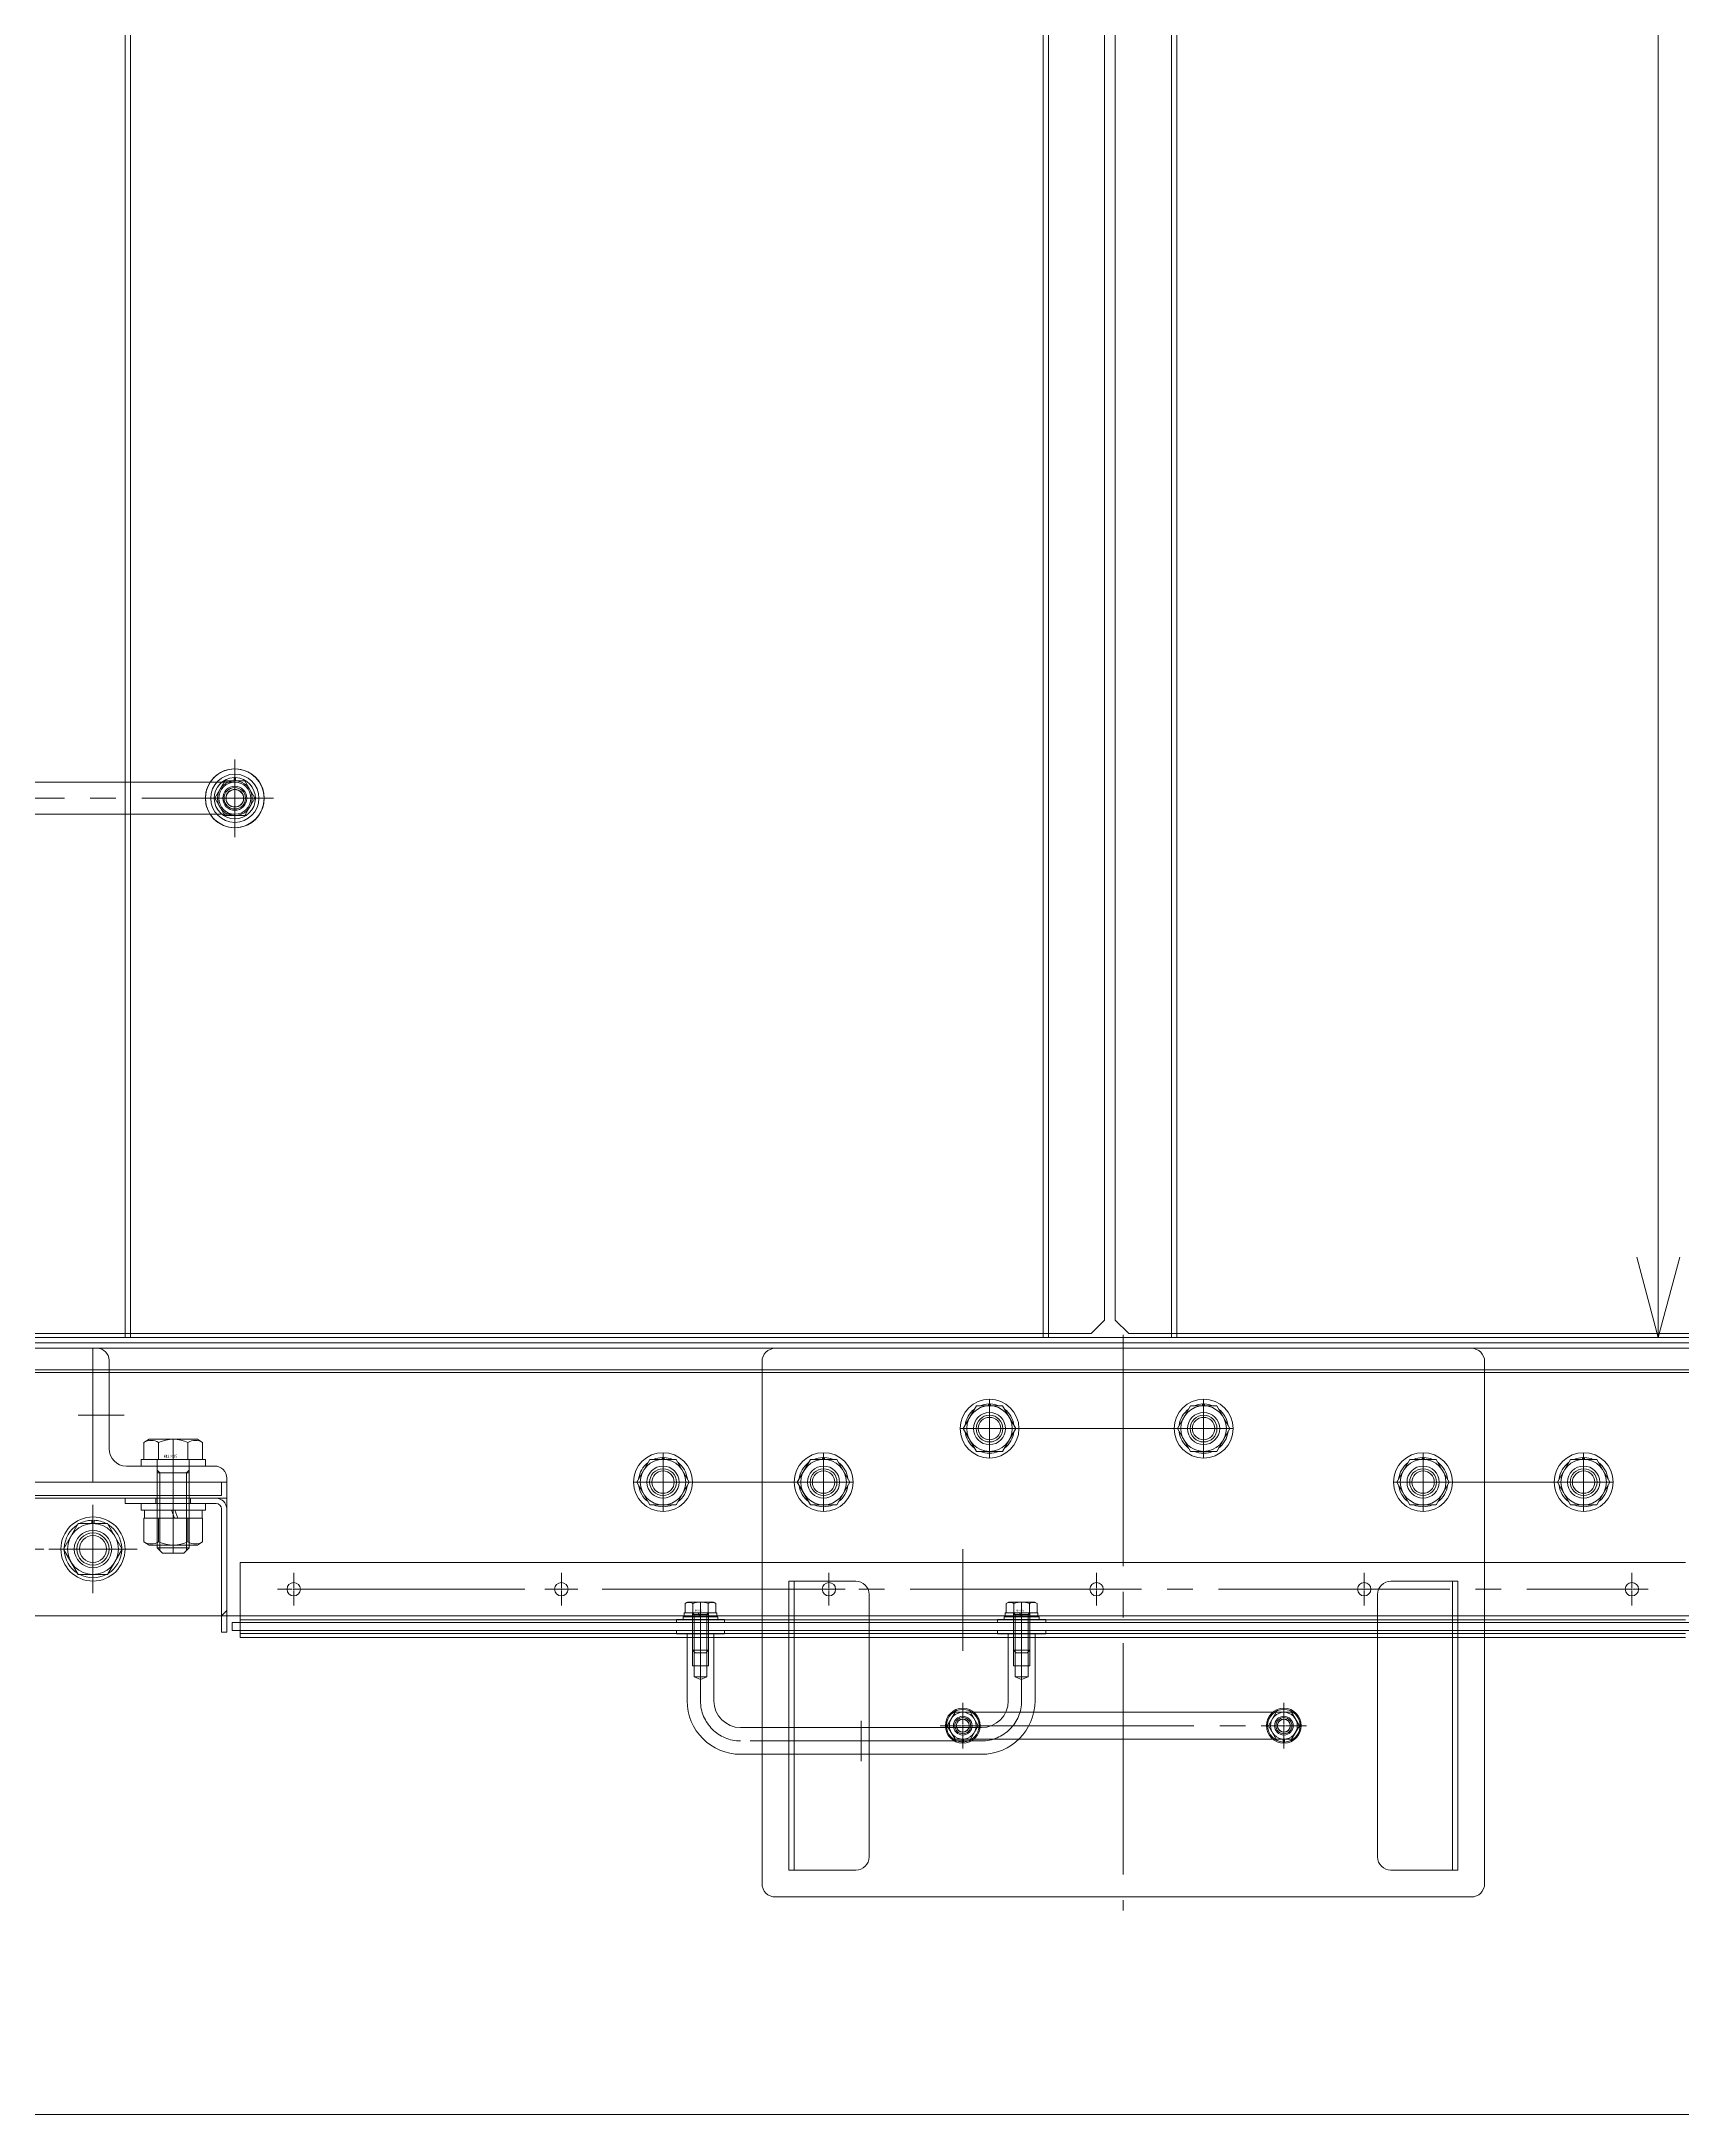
# Model space of a CAD drawing. Units: millimetres at full size. Extents: x -32787 to 32787, y -11878 to 14562.
# Drawn here: x -18567 to -17954, y 8688 to 9463 of the extents above; entities that cross this region are included whole.
import ezdxf
from ezdxf.enums import TextEntityAlignment as Align

# ---------------------------------------------------------------- set-up
doc = ezdxf.new("R2010")
doc.units = ezdxf.units.MM
doc.header["$LTSCALE"] = 9.6
doc.linetypes.add('CHAIN2', pattern=[12, 9, -1, 1, -1])
for name, color, linetype, lineweight in [('0-2_0', 2, 'Continuous', 9), ('0-7_01_外形線', 134, 'Continuous', 9), ('0-8_04_中心線', 4, 'CHAIN2', 9), ('0-9_03_かくれ線', 5, 'Continuous', 9), ('0-E_08_DIM', 3, 'Continuous', 9), ('0-F_Defpoints', 134, 'Continuous', 9)]:
    doc.layers.add(name, color=color, linetype=linetype, lineweight=lineweight)
doc.styles.add('ＭＳ ゴシック', font='')
doc.styles.get('ＭＳ ゴシック').set_extended_font_data('MS Gothic')

# ---------------------------------------------------------------- blocks, each defined once
blk = doc.blocks.new('U4909')
at = {"layer": '0-8_04_中心線'}
for p, q in [((0, 1.4), (0, 10.5)), ((-10.5, 0), (-1.4, 0)), ((1.4, 0), (10.5, 0)), ((0, -10.5), (0, -1.4))]:
    blk.add_line(p, q, dxfattribs=at)
at = {"layer": '0-8_04_中心線', "linetype": 'Continuous'}
for p, q in [((-0.7, 0), (0.7, 0)), ((0, -0.7), (0, 0.7))]:
    blk.add_line(p, q, dxfattribs=at)
blk = doc.blocks.new('U4898')
at = {"layer": '0-8_04_中心線'}
for p, q in [((0, 1.2), (0, 9.5)), ((-9.5, 0), (-1.2, 0)), ((1.2, 0), (9.5, 0)), ((0, -9.5), (0, -1.2))]:
    blk.add_line(p, q, dxfattribs=at)
at = {"layer": '0-8_04_中心線', "linetype": 'Continuous'}
for p, q in [((-0.6, 0), (0.6, 0)), ((0, -0.6), (0, 0.6))]:
    blk.add_line(p, q, dxfattribs=at)
blk = doc.blocks.new('U4899')
at = {"layer": '0-8_04_中心線'}
for p, q in [((0, 1.2), (0, 9.5)), ((-9.5, 0), (-1.2, 0)), ((1.2, 0), (9.5, 0)), ((0, -9.5), (0, -1.2))]:
    blk.add_line(p, q, dxfattribs=at)
at = {"layer": '0-8_04_中心線', "linetype": 'Continuous'}
for p, q in [((-0.6, 0), (0.6, 0)), ((0, -0.6), (0, 0.6))]:
    blk.add_line(p, q, dxfattribs=at)
blk = doc.blocks.new('U4900')
at = {"layer": '0-8_04_中心線'}
for p, q in [((0, 1.2), (0, 9.5)), ((-9.5, 0), (-1.2, 0)), ((1.2, 0), (9.5, 0)), ((0, -9.5), (0, -1.2))]:
    blk.add_line(p, q, dxfattribs=at)
at = {"layer": '0-8_04_中心線', "linetype": 'Continuous'}
for p, q in [((-0.6, 0), (0.6, 0)), ((0, -0.6), (0, 0.6))]:
    blk.add_line(p, q, dxfattribs=at)
blk = doc.blocks.new('U4901')
at = {"layer": '0-8_04_中心線'}
for p, q in [((0, 1.2), (0, 9.5)), ((-9.5, 0), (-1.2, 0)), ((1.2, 0), (9.5, 0)), ((0, -9.5), (0, -1.2))]:
    blk.add_line(p, q, dxfattribs=at)
at = {"layer": '0-8_04_中心線', "linetype": 'Continuous'}
for p, q in [((-0.6, 0), (0.6, 0)), ((0, -0.6), (0, 0.6))]:
    blk.add_line(p, q, dxfattribs=at)
blk = doc.blocks.new('U4902')
at = {"layer": '0-8_04_中心線'}
for p, q in [((0, 1.2), (0, 9.5)), ((-9.5, 0), (-1.2, 0)), ((1.2, 0), (9.5, 0)), ((0, -9.5), (0, -1.2))]:
    blk.add_line(p, q, dxfattribs=at)
at = {"layer": '0-8_04_中心線', "linetype": 'Continuous'}
for p, q in [((-0.6, 0), (0.6, 0)), ((0, -0.6), (0, 0.6))]:
    blk.add_line(p, q, dxfattribs=at)
blk = doc.blocks.new('U4903')
at = {"layer": '0-8_04_中心線'}
for p, q in [((0, 1.2), (0, 9.5)), ((-9.5, 0), (-1.2, 0)), ((1.2, 0), (9.5, 0)), ((0, -9.5), (0, -1.2))]:
    blk.add_line(p, q, dxfattribs=at)
at = {"layer": '0-8_04_中心線', "linetype": 'Continuous'}
for p, q in [((-0.6, 0), (0.6, 0)), ((0, -0.6), (0, 0.6))]:
    blk.add_line(p, q, dxfattribs=at)
blk = doc.blocks.new('U5044')
at = {"layer": '0-8_04_中心線'}
for p, q in [((-6.11, 0), (-0.522, 0)), ((0, 0.522), (0, 6.11)), ((0.522, 0), (6.11, 0)), ((0, -6.11), (0, -0.522))]:
    blk.add_line(p, q, dxfattribs=at)
at = {"layer": '0-8_04_中心線', "linetype": 'Continuous'}
for p, q in [((-0.261, 0), (0.261, 0)), ((0, -0.261), (0, 0.261))]:
    blk.add_line(p, q, dxfattribs=at)
blk = doc.blocks.new('U5039')
at = {"layer": '0-8_04_中心線'}
for p, q in [((-6.11, 0), (-0.522, 0)), ((0, 0.522), (0, 6.11)), ((0.522, 0), (6.11, 0)), ((0, -6.11), (0, -0.522))]:
    blk.add_line(p, q, dxfattribs=at)
at = {"layer": '0-8_04_中心線', "linetype": 'Continuous'}
for p, q in [((-0.261, 0), (0.261, 0)), ((0, -0.261), (0, 0.261))]:
    blk.add_line(p, q, dxfattribs=at)
blk = doc.blocks.new('U5040')
at = {"layer": '0-8_04_中心線'}
for p, q in [((-6.11, 0), (-0.522, 0)), ((0, 0.522), (0, 6.11)), ((0.522, 0), (6.11, 0)), ((0, -6.11), (0, -0.522))]:
    blk.add_line(p, q, dxfattribs=at)
at = {"layer": '0-8_04_中心線', "linetype": 'Continuous'}
for p, q in [((-0.261, 0), (0.261, 0)), ((0, -0.261), (0, 0.261))]:
    blk.add_line(p, q, dxfattribs=at)
blk = doc.blocks.new('U5041')
at = {"layer": '0-8_04_中心線'}
for p, q in [((-6.11, 0), (-0.522, 0)), ((0, 0.522), (0, 6.11)), ((0.522, 0), (6.11, 0)), ((0, -6.11), (0, -0.522))]:
    blk.add_line(p, q, dxfattribs=at)
at = {"layer": '0-8_04_中心線', "linetype": 'Continuous'}
for p, q in [((-0.261, 0), (0.261, 0)), ((0, -0.261), (0, 0.261))]:
    blk.add_line(p, q, dxfattribs=at)
blk = doc.blocks.new('U5042')
at = {"layer": '0-8_04_中心線'}
for p, q in [((-6.11, 0), (-0.522, 0)), ((0, 0.522), (0, 6.11)), ((0.522, 0), (6.11, 0)), ((0, -6.11), (0, -0.522))]:
    blk.add_line(p, q, dxfattribs=at)
at = {"layer": '0-8_04_中心線', "linetype": 'Continuous'}
for p, q in [((-0.261, 0), (0.261, 0)), ((0, -0.261), (0, 0.261))]:
    blk.add_line(p, q, dxfattribs=at)
blk = doc.blocks.new('U5043')
at = {"layer": '0-8_04_中心線'}
for p, q in [((-6.11, 0), (-0.522, 0)), ((0, 0.522), (0, 6.11)), ((0.522, 0), (6.11, 0)), ((0, -6.11), (0, -0.522))]:
    blk.add_line(p, q, dxfattribs=at)
at = {"layer": '0-8_04_中心線', "linetype": 'Continuous'}
for p, q in [((-0.261, 0), (0.261, 0)), ((0, -0.261), (0, 0.261))]:
    blk.add_line(p, q, dxfattribs=at)
blk = doc.blocks.new('U5134')
at = {"layer": '0-8_04_中心線'}
for p, q in [((0, 0.9), (0, 8)), ((-8, 0), (-0.9, 0)), ((0.9, 0), (8, 0)), ((0, -8), (0, -0.9))]:
    blk.add_line(p, q, dxfattribs=at)
at = {"layer": '0-8_04_中心線', "linetype": 'Continuous'}
for p, q in [((-0.45, 0), (0.45, 0)), ((0, -0.45), (0, 0.45))]:
    blk.add_line(p, q, dxfattribs=at)
blk = doc.blocks.new('U5140')
at = {"layer": '0-8_04_中心線'}
for p, q in [((0, 2.2), (0, 14.5)), ((-14.5, 0), (-2.2, 0)), ((2.2, 0), (14.5, 0)), ((0, -14.5), (0, -2.2))]:
    blk.add_line(p, q, dxfattribs=at)
at = {"layer": '0-8_04_中心線', "linetype": 'Continuous'}
for p, q in [((-1.1, 0), (1.1, 0)), ((0, -1.1), (0, 1.1))]:
    blk.add_line(p, q, dxfattribs=at)
blk = doc.blocks.new('U5136')
at = {"layer": '0-8_04_中心線'}
for p, q in [((0, 1.2), (0, 9.5)), ((-9.5, 0), (-1.2, 0)), ((1.2, 0), (9.5, 0)), ((0, -9.5), (0, -1.2))]:
    blk.add_line(p, q, dxfattribs=at)
at = {"layer": '0-8_04_中心線', "linetype": 'Continuous'}
for p, q in [((-0.6, 0), (0.6, 0)), ((0, -0.6), (0, 0.6))]:
    blk.add_line(p, q, dxfattribs=at)
blk = doc.blocks.new('U5138')
at = {"layer": '0-8_04_中心線'}
for p, q in [((0, 2.2), (0, 14.5)), ((-14.5, 0), (-2.2, 0)), ((2.2, 0), (14.5, 0)), ((0, -14.5), (0, -2.2))]:
    blk.add_line(p, q, dxfattribs=at)
at = {"layer": '0-8_04_中心線', "linetype": 'Continuous'}
for p, q in [((-1.1, 0), (1.1, 0)), ((0, -1.1), (0, 1.1))]:
    blk.add_line(p, q, dxfattribs=at)
blk = doc.blocks.new('U5339')
at = {"layer": '0-8_04_中心線'}
for p, q in [((0, 2.6), (0, 16.5)), ((-16.5, 0), (-2.6, 0)), ((2.6, 0), (16.5, 0)), ((0, -16.5), (0, -2.6))]:
    blk.add_line(p, q, dxfattribs=at)
at = {"layer": '0-8_04_中心線', "linetype": 'Continuous'}
for p, q in [((-1.3, 0), (1.3, 0)), ((0, -1.3), (0, 1.3))]:
    blk.add_line(p, q, dxfattribs=at)
blk = doc.blocks.new('U6077')
at = {"layer": '0-8_04_中心線'}
for p, q in [((-7, 0), (-0.7, 0)), ((0, 0.7), (0, 7)), ((0.7, 0), (7, 0)), ((0, -7), (0, -0.7))]:
    blk.add_line(p, q, dxfattribs=at)
at = {"layer": '0-8_04_中心線', "linetype": 'Continuous'}
for p, q in [((-0.35, 0), (0.35, 0)), ((0, -0.35), (0, 0.35))]:
    blk.add_line(p, q, dxfattribs=at)
blk = doc.blocks.new('U6078')
at = {"layer": '0-8_04_中心線'}
for p, q in [((-7, 0), (-0.7, 0)), ((0, 0.7), (0, 7)), ((0.7, 0), (7, 0)), ((0, -7), (0, -0.7))]:
    blk.add_line(p, q, dxfattribs=at)
at = {"layer": '0-8_04_中心線', "linetype": 'Continuous'}
for p, q in [((-0.35, 0), (0.35, 0)), ((0, -0.35), (0, 0.35))]:
    blk.add_line(p, q, dxfattribs=at)
blk = doc.blocks.new('U6080')
at = {"layer": '0-8_04_中心線'}
for p, q in [((0, 1), (0, 8.5)), ((-8.5, 0), (-1, 0)), ((1, 0), (8.5, 0)), ((0, -8.5), (0, -1))]:
    blk.add_line(p, q, dxfattribs=at)
at = {"layer": '0-8_04_中心線', "linetype": 'Continuous'}
for p, q in [((-0.5, 0), (0.5, 0)), ((0, -0.5), (0, 0.5))]:
    blk.add_line(p, q, dxfattribs=at)
blk = doc.blocks.new('U6079')
at = {"layer": '0-8_04_中心線'}
for p, q in [((0, 1), (0, 8.5)), ((-8.5, 0), (-1, 0)), ((1, 0), (8.5, 0)), ((0, -8.5), (0, -1))]:
    blk.add_line(p, q, dxfattribs=at)
at = {"layer": '0-8_04_中心線', "linetype": 'Continuous'}
for p, q in [((-0.5, 0), (0.5, 0)), ((0, -0.5), (0, 0.5))]:
    blk.add_line(p, q, dxfattribs=at)
blk = doc.blocks.new('_Open30')
at = {"layer": '0-E_08_DIM'}
blk.add_line((0, 0), (-1, 0), dxfattribs=at)
blk.add_lwpolyline([(-1, 0.2679), (0, 0), (-1, -0.2679)], dxfattribs=at)

msp = doc.modelspace()

# ---------------------------------------------------------------- linework, layer by layer
at = {"layer": '0-2_0', "color": 134}
for p, q in [((-18975.165, 8978.284), (-17361.165, 8978.284)), ((-18584.165, 8978.284), (-18534.165, 8978.284)), ((-18534.165, 8979.784), (-18534.165, 8978.284)), ((-18193.164, 8979.784), (-18193.165, 8978.284)), ((-18193.165, 8978.284), (-18143.165, 8978.284)), ((-18143.165, 8979.784), (-18143.165, 8978.284)), ((-18970.165, 8965.284), (-17366.165, 8965.284))]:
    msp.add_line(p, q, dxfattribs=at)
for points in [[(-18500.165, 8874.298), (-18500.165, 8868.284), (-18498.165, 8868.284), (-18498.165, 8874.231)], [(-18493.155, 8871.786), (-18496.155, 8871.786), (-18496.155, 8868.786), (-18493.155, 8868.786)], [(-18493.155, 8871.786), (-18496.155, 8871.786), (-18496.155, 8868.786), (-18493.155, 8868.786)]]:
    msp.add_lwpolyline(points, dxfattribs=at)
at = {"layer": '0-7_01_外形線'}
for p, q in [((-18645.165, 9185.784), (-18495.165, 9185.784)), ((-18645.165, 9173.784), (-18495.165, 9173.784)), ((-18222.98, 8944.284), (-18218.072, 8952.784)), ((-18218.072, 8952.784), (-18208.257, 8952.784)), ((-18213.54, 8952.784), (-18213.54, 8953.476)), ((-18212.79, 8952.784), (-18212.79, 8953.476)), ((-18208.257, 8952.784), (-18203.35, 8944.284)), ((-18142.98, 8944.284), (-18138.072, 8952.784)), ((-18138.072, 8952.784), (-18128.257, 8952.784)), ((-18133.54, 8952.784), (-18133.54, 8953.476)), ((-18132.79, 8952.784), (-18132.79, 8953.476)), ((-18128.257, 8952.784), (-18123.35, 8944.284)), ((-18203.35, 8944.284), (-18208.257, 8935.784)), ((-18123.35, 8944.284), (-18128.257, 8935.784)), ((-18344.98, 8924.284), (-18340.072, 8932.784)), ((-18340.072, 8932.784), (-18330.257, 8932.784)), ((-18335.54, 8932.784), (-18335.54, 8933.476)), ((-18334.79, 8932.784), (-18334.79, 8933.476)), ((-18330.257, 8932.784), (-18325.35, 8924.284)), ((-18284.98, 8924.284), (-18280.072, 8932.784)), ((-18280.072, 8932.784), (-18270.257, 8932.784)), ((-18275.54, 8932.784), (-18275.54, 8933.476)), ((-18274.79, 8932.784), (-18274.79, 8933.476)), ((-18270.257, 8932.784), (-18265.35, 8924.284)), ((-18060.98, 8924.284), (-18056.072, 8932.784)), ((-18056.072, 8932.784), (-18046.257, 8932.784)), ((-18051.54, 8932.784), (-18051.54, 8933.476)), ((-18050.79, 8932.784), (-18050.79, 8933.476)), ((-18046.257, 8932.784), (-18041.35, 8924.284)), ((-18000.98, 8924.284), (-17996.072, 8932.784)), ((-17996.072, 8932.784), (-17986.257, 8932.784)), ((-17991.54, 8932.784), (-17991.54, 8933.476)), ((-17990.79, 8932.784), (-17990.79, 8933.476)), ((-17986.257, 8932.784), (-17981.35, 8924.284)), ((-18325.35, 8924.284), (-18330.257, 8915.784)), ((-18265.35, 8924.284), (-18270.257, 8915.784)), ((-18041.35, 8924.284), (-18046.257, 8915.784)), ((-17981.35, 8924.284), (-17986.257, 8915.784)), ((-18559.134, 8899.284), (-18553.65, 8908.784)), ((-18553.65, 8908.784), (-18542.68, 8908.784)), ((-18548.615, 8908.784), (-18548.615, 8910.024)), ((-18547.715, 8908.784), (-18547.715, 8910.024)), ((-18542.68, 8908.784), (-18537.195, 8899.284)), ((-18553.65, 8889.784), (-18559.134, 8899.284)), ((-18537.195, 8899.284), (-18542.68, 8889.784)), ((-18493.155, 8894.284), (-18493.155, 8866.284)), ((-18493.155, 8894.284), (-17953.155, 8894.284)), ((-18542.68, 8889.784), (-18553.65, 8889.784)), ((-18823.155, 8874.284), (-18493.155, 8874.284)), ((-18500.165, 8868.284), (-18498.165, 8868.284)), ((-18493.155, 8866.284), (-17953.155, 8866.284)), ((-18326.155, 8842.586), (-18326.155, 8866.286)), ((-18316.155, 8842.586), (-18316.155, 8866.286)), ((-18298.165, 8866.284), (-18298.165, 8774.284)), ((-18028.165, 8866.284), (-18028.165, 8774.284)), ((-18223.165, 8838.284), (-18103.165, 8838.284)), ((-18298.165, 8832.586), (-18306.155, 8832.586)), ((-18298.165, 8822.586), (-18306.155, 8822.586)), ((-18223.165, 8828.284), (-18103.165, 8828.284)), ((-18293.165, 8769.284), (-18033.165, 8769.284))]:
    msp.add_line(p, q, dxfattribs=at)
for points in [[(-18970.165, 9964.784), (-18970.165, 8984.784), (-18965.165, 8979.784), (-18175.165, 8979.784), (-18170.165, 8984.784), (-18170.165, 9964.784), (-18175.165, 9969.784), (-18965.165, 9969.784)], [(-17373.166, 9147.284), (-17366.165, 9147.284), (-17366.165, 8984.784), (-17371.165, 8979.784), (-18161.165, 8979.784), (-18166.165, 8984.784), (-18166.165, 9964.784), (-18161.165, 9969.784), (-17378.166, 9969.784), (-17378.166, 9152.284)]]:
    msp.add_lwpolyline(points, close=True, dxfattribs=at)
for points in [[(-18208.257, 8935.784), (-18218.072, 8935.784), (-18222.98, 8944.284)], [(-18128.257, 8935.784), (-18138.072, 8935.784), (-18142.98, 8944.284)], [(-18330.257, 8915.784), (-18340.072, 8915.784), (-18344.98, 8924.284)], [(-18270.257, 8915.784), (-18280.072, 8915.784), (-18284.98, 8924.284)], [(-18046.257, 8915.784), (-18056.072, 8915.784), (-18060.98, 8924.284)], [(-17986.257, 8915.784), (-17996.072, 8915.784), (-18000.98, 8924.284)]]:
    msp.add_lwpolyline(points, dxfattribs=at)
for centre, radius in [((-18213.165, 8944.284), 11), ((-18133.165, 8944.284), 11), ((-18213.165, 8944.284), 8.5), ((-18213.165, 8944.284), 5), ((-18213.165, 8944.284), 4.188), ((-18133.165, 8944.284), 8.5), ((-18133.165, 8944.284), 5), ((-18133.165, 8944.284), 4.188), ((-18335.165, 8924.284), 11), ((-18335.165, 8924.284), 8.5), ((-18275.165, 8924.284), 11), ((-18275.165, 8924.284), 8.5), ((-18051.165, 8924.284), 11), ((-18051.165, 8924.284), 8.5), ((-17991.165, 8924.284), 11), ((-17991.165, 8924.284), 8.5), ((-18335.165, 8924.284), 5), ((-18335.165, 8924.284), 4.188), ((-18275.165, 8924.284), 5), ((-18275.165, 8924.284), 4.188), ((-18051.165, 8924.284), 5), ((-18051.165, 8924.284), 4.188), ((-17991.165, 8924.284), 5), ((-17991.165, 8924.284), 4.188), ((-18548.165, 8899.284), 12), ((-18548.165, 8899.284), 9.5), ((-18548.165, 8899.284), 6), ((-18548.165, 8899.284), 5.053), ((-18473.155, 8884.284), 2.5), ((-18373.155, 8884.284), 2.5), ((-18273.155, 8884.284), 2.5), ((-18173.155, 8884.284), 2.5), ((-18073.155, 8884.284), 2.5), ((-17973.155, 8884.284), 2.5)]:
    msp.add_circle(centre, radius, dxfattribs=at)
for centre, radius, start, end in [((-18495.165, 9179.784), 11, 213.05573, 146.94427), ((-18495.165, 9179.784), 6, 270, 90), ((-18213.165, 8944.284), 9.2, 127.50502, 172.49498), ((-18213.165, 8944.284), 9.2, 92.33607, 112.49498), ((-18213.165, 8944.284), 9.2, 67.50502, 87.66393), ((-18213.165, 8944.284), 9.2, 7.50502, 52.49498), ((-18133.165, 8944.284), 9.2, 127.50502, 172.49498), ((-18133.165, 8944.284), 9.2, 92.33607, 112.49498), ((-18133.165, 8944.284), 9.2, 67.50502, 87.66393), ((-18133.165, 8944.284), 9.2, 7.50502, 52.49498), ((-18213.165, 8944.284), 9.2, 187.50502, 232.49498), ((-18213.165, 8944.284), 9.2, 307.50502, 352.49498), ((-18133.165, 8944.284), 9.2, 187.50502, 232.49498), ((-18133.165, 8944.284), 9.2, 307.50502, 352.49498), ((-18335.165, 8924.284), 9.2, 127.50502, 172.49498), ((-18335.165, 8924.284), 9.2, 92.33607, 112.49498), ((-18335.165, 8924.284), 9.2, 67.50502, 87.66393), ((-18335.165, 8924.284), 9.2, 7.50502, 52.49498), ((-18275.165, 8924.284), 9.2, 127.50502, 172.49498), ((-18275.165, 8924.284), 9.2, 92.33607, 112.49498), ((-18275.165, 8924.284), 9.2, 67.50502, 87.66393), ((-18275.165, 8924.284), 9.2, 7.50502, 52.49498), ((-18213.165, 8944.284), 9.2, 247.50502, 292.49498), ((-18133.165, 8944.284), 9.2, 247.50502, 292.49498), ((-18051.165, 8924.284), 9.2, 127.50502, 172.49498), ((-18051.165, 8924.284), 9.2, 92.33607, 112.49498), ((-18051.165, 8924.284), 9.2, 67.50502, 87.66393), ((-18051.165, 8924.284), 9.2, 7.50502, 52.49498), ((-17991.165, 8924.284), 9.2, 127.50502, 172.49498), ((-17991.165, 8924.284), 9.2, 92.33607, 112.49498), ((-17991.165, 8924.284), 9.2, 67.50502, 87.66393), ((-17991.165, 8924.284), 9.2, 7.50502, 52.49498), ((-18335.165, 8924.284), 9.2, 187.50502, 232.49498), ((-18335.165, 8924.284), 9.2, 307.50502, 352.49498), ((-18275.165, 8924.284), 9.2, 187.50502, 232.49498), ((-18275.165, 8924.284), 9.2, 307.50502, 352.49498), ((-18051.165, 8924.284), 9.2, 187.50502, 232.49498), ((-18051.165, 8924.284), 9.2, 307.50502, 352.49498), ((-17991.165, 8924.284), 9.2, 187.50502, 232.49498), ((-17991.165, 8924.284), 9.2, 307.50502, 352.49498), ((-18335.165, 8924.284), 9.2, 247.50502, 292.49498), ((-18275.165, 8924.284), 9.2, 247.50502, 292.49498), ((-18051.165, 8924.284), 9.2, 247.50502, 292.49498), ((-17991.165, 8924.284), 9.2, 247.50502, 292.49498), ((-18548.165, 8899.284), 10.75, 122.09453, 177.90547), ((-18548.165, 8899.284), 10.75, 92.39913, 117.90547), ((-18548.165, 8899.284), 10.75, 62.09453, 87.60087), ((-18548.165, 8899.284), 10.75, 2.09453, 57.90547), ((-18548.165, 8899.284), 10.75, 182.09453, 237.90547), ((-18548.165, 8899.284), 10.75, 302.09453, 357.90547), ((-18548.165, 8899.284), 10.75, 242.09453, 297.90547), ((-18306.155, 8842.586), 20, 180, 270), ((-18306.155, 8842.586), 10, 180, 270), ((-18223.165, 8833.284), 5, 90, 270), ((-18103.165, 8833.284), 5, 270, 90), ((-18293.165, 8774.284), 5, 180, 270), ((-18033.165, 8774.284), 5, 270, 0)]:
    msp.add_arc(centre, radius, start, end, dxfattribs=at)
at = {"layer": '0-8_04_中心線'}
for p, q in [((-18645.165, 9179.784), (-18495.165, 9179.784)), ((-18163.165, 8979.284), (-18163.165, 8764.284)), ((-18213.165, 8933.284), (-18213.165, 8955.284)), ((-18133.165, 8933.284), (-18133.165, 8955.284)), ((-18553.66, 8949.284), (-18536.558, 8949.284)), ((-18518.165, 8940.284), (-18518.165, 8897.784)), ((-18518.165, 8938.284), (-18518.165, 8905.284)), ((-18202.165, 8944.284), (-18224.165, 8944.284)), ((-18213.165, 8944.284), (-18133.165, 8944.284)), ((-18122.165, 8944.284), (-18144.165, 8944.284)), ((-18335.165, 8913.284), (-18335.165, 8935.284)), ((-18275.165, 8913.284), (-18275.165, 8935.284)), ((-18051.165, 8913.284), (-18051.165, 8935.284)), ((-17991.165, 8913.284), (-17991.165, 8935.284)), ((-18518.165, 8927.284), (-18518.165, 8907.284)), ((-18324.165, 8924.284), (-18346.165, 8924.284)), ((-18335.165, 8924.284), (-18275.165, 8924.284)), ((-18264.165, 8924.284), (-18286.165, 8924.284)), ((-18040.165, 8924.284), (-18062.165, 8924.284)), ((-18051.165, 8924.284), (-17991.165, 8924.284)), ((-17980.165, 8924.284), (-18002.165, 8924.284)), ((-18548.165, 8887.284), (-18548.165, 8911.284)), ((-18768.165, 8899.284), (-18548.165, 8899.284)), ((-18536.165, 8899.284), (-18560.165, 8899.284)), ((-18223.155, 8899.284), (-18223.155, 8861.284)), ((-18473.155, 8884.284), (-17973.155, 8884.284)), ((-18321.155, 8842.586), (-18321.155, 8870.586)), ((-18201.155, 8870.586), (-18201.155, 8842.586)), ((-18163.165, 8840.784), (-18163.165, 8825.784)), ((-18261.155, 8820.086), (-18261.155, 8835.086)), ((-18223.165, 8833.284), (-18103.165, 8833.284)), ((-18223.165, 8833.284), (-18103.165, 8833.284)), ((-18216.155, 8827.586), (-18306.155, 8827.586))]:
    msp.add_line(p, q, dxfattribs=at)
for centre, start, end in [((-18306.155, 8842.586), 180, 270), ((-18216.155, 8842.586), 270, 0)]:
    msp.add_arc(centre, 15, start, end, dxfattribs=at)
at = {"layer": '0-9_03_かくれ線'}
for p, q in [((-18536.165, 10970.284), (-18536.165, 8978.284)), ((-18191.165, 10970.284), (-18191.165, 8978.284)), ((-18145.165, 10970.284), (-18145.165, 8978.284)), ((-18534.165, 8979.784), (-18534.165, 9969.784)), ((-18193.164, 8979.784), (-18193.165, 9969.784)), ((-18143.165, 8979.784), (-18143.165, 9969.784)), ((-18495.465, 9186.284), (-18495.465, 9187.478)), ((-18494.865, 9186.284), (-18494.865, 9187.478)), ((-18976.165, 8974.284), (-17360.165, 8974.284)), ((-18975.165, 8976.283), (-17361.165, 8976.284)), ((-18546.665, 8974.284), (-18548.165, 8974.284)), ((-18542.165, 8936.784), (-18542.165, 8969.784)), ((-18298.165, 8866.284), (-18298.165, 8969.284)), ((-18293.165, 8974.284), (-18033.165, 8974.284)), ((-18028.165, 8866.284), (-18028.165, 8969.284)), ((-18976.165, 8966.284), (-17360.165, 8966.284)), ((-18529.134, 8939.147), (-18527.165, 8940.284)), ((-18529.134, 8932.784), (-18529.134, 8939.147)), ((-18509.165, 8940.284), (-18527.165, 8940.284)), ((-18523.65, 8932.784), (-18523.65, 8939.147)), ((-18512.68, 8932.784), (-18512.68, 8939.147)), ((-18507.195, 8939.147), (-18509.165, 8940.284)), ((-18507.195, 8932.784), (-18507.195, 8939.147)), ((-18502.665, 8930.284), (-18535.665, 8930.284)), ((-18529.134, 8932.784), (-18507.195, 8932.784)), ((-18524.165, 8932.784), (-18524.165, 8899.784)), ((-18512.165, 8932.784), (-18512.165, 8899.784)), ((-18523.165, 8927.784), (-18524.165, 8928.784)), ((-18524.165, 8927.784), (-18512.165, 8927.784)), ((-18523.165, 8927.784), (-18523.165, 8898.784)), ((-18513.165, 8927.784), (-18512.165, 8928.784)), ((-18513.165, 8927.784), (-18513.165, 8898.784)), ((-18818.165, 8918.284), (-18498.165, 8918.284)), ((-18536.165, 8918.284), (-18502.165, 8918.284)), ((-18536.165, 8916.284), (-18536.165, 8918.284)), ((-18536.165, 8916.284), (-18502.165, 8916.284)), ((-18506.165, 8916.284), (-18530.165, 8916.284)), ((-18530.165, 8913.784), (-18530.165, 8916.284)), ((-18524.665, 8918.284), (-18524.665, 8916.284)), ((-18518.165, 8913.784), (-18518.165, 8916.284)), ((-18511.665, 8918.284), (-18511.665, 8916.284)), ((-18529.134, 8910.784), (-18529.134, 8901.921)), ((-18529.134, 8910.784), (-18507.195, 8910.784)), ((-18528.915, 8913.784), (-18518.765, 8913.784)), ((-18528.915, 8913.784), (-18528.915, 8910.784)), ((-18528.915, 8910.784), (-18517.673, 8910.784)), ((-18523.65, 8910.784), (-18523.65, 8901.921)), ((-18518.765, 8913.784), (-18517.673, 8910.784)), ((-18518.165, 8910.784), (-18518.165, 8913.784)), ((-18518.165, 8900.784), (-18518.165, 8910.784)), ((-18517.565, 8913.784), (-18507.415, 8913.784)), ((-18517.565, 8913.784), (-18516.473, 8910.784)), ((-18516.473, 8910.784), (-18507.415, 8910.784)), ((-18512.68, 8910.784), (-18512.68, 8901.921)), ((-18507.415, 8910.784), (-18507.415, 8913.784)), ((-18507.195, 8910.784), (-18507.195, 8901.921)), ((-18500.165, 8914.284), (-18500.165, 8874.298)), ((-18498.165, 8914.284), (-18498.165, 8874.231)), ((-18529.134, 8901.921), (-18527.165, 8900.784)), ((-18527.165, 8900.784), (-18509.165, 8900.784)), ((-18524.165, 8899.784), (-18522.165, 8897.784)), ((-18512.165, 8899.784), (-18524.165, 8899.784)), ((-18512.165, 8899.784), (-18514.165, 8897.784)), ((-18507.195, 8901.921), (-18509.165, 8900.784)), ((-18514.165, 8897.784), (-18522.165, 8897.784)), ((-18286.165, 8887.284), (-18286.165, 8779.284)), ((-18040.165, 8887.284), (-18040.165, 8779.284)), ((-18326.928, 8878.982), (-18326.055, 8879.486)), ((-18326.928, 8875.486), (-18326.928, 8878.982)), ((-18316.255, 8879.486), (-18326.055, 8879.486)), ((-18324.041, 8875.486), (-18324.041, 8878.982)), ((-18321.155, 8879.486), (-18321.155, 8860.486)), ((-18318.268, 8875.486), (-18318.268, 8878.982)), ((-18315.381, 8878.982), (-18316.255, 8879.486)), ((-18315.381, 8875.486), (-18315.381, 8878.982)), ((-18258.165, 8784.284), (-18258.165, 8882.284)), ((-18206.928, 8878.982), (-18206.055, 8879.486)), ((-18206.928, 8875.486), (-18206.928, 8878.982)), ((-18196.255, 8879.486), (-18206.055, 8879.486)), ((-18204.041, 8875.486), (-18204.041, 8878.982)), ((-18201.155, 8879.486), (-18201.155, 8860.486)), ((-18198.268, 8875.486), (-18198.268, 8878.982)), ((-18195.381, 8878.982), (-18196.255, 8879.486)), ((-18195.381, 8875.486), (-18195.381, 8878.982)), ((-18068.165, 8784.284), (-18068.165, 8882.284)), ((-18493.155, 8874.284), (-17033.155, 8874.284)), ((-18493.155, 8874.284), (-17953.155, 8874.284)), ((-18493.155, 8872.784), (-17953.155, 8872.784)), ((-18493.155, 8871.786), (-17033.155, 8871.786)), ((-18493.155, 8871.786), (-17033.155, 8871.786)), ((-18493.155, 8868.786), (-17033.155, 8868.786)), ((-18493.155, 8868.786), (-17033.155, 8868.786)), ((-18322, 8875.486), (-18327.255, 8875.486)), ((-18327.255, 8875.486), (-18327.255, 8873.986)), ((-18321.455, 8873.986), (-18327.255, 8873.986)), ((-18315.381, 8875.486), (-18326.928, 8875.486)), ((-18315.381, 8875.486), (-18326.928, 8875.486)), ((-18324.155, 8875.486), (-18324.155, 8861.486)), ((-18323.555, 8874.886), (-18324.155, 8875.486)), ((-18324.155, 8874.886), (-18318.155, 8874.886)), ((-18323.555, 8874.886), (-18323.555, 8860.886)), ((-18321.455, 8873.986), (-18322, 8875.486)), ((-18315.055, 8875.486), (-18321.4, 8875.486)), ((-18320.855, 8873.986), (-18321.4, 8875.486)), ((-18315.055, 8873.986), (-18320.855, 8873.986)), ((-18318.755, 8874.886), (-18318.155, 8875.486)), ((-18318.755, 8874.886), (-18318.755, 8860.886)), ((-18318.155, 8875.486), (-18318.155, 8861.486)), ((-18315.055, 8873.986), (-18315.055, 8875.486)), ((-18202, 8875.486), (-18207.255, 8875.486)), ((-18207.255, 8875.486), (-18207.255, 8873.986)), ((-18201.455, 8873.986), (-18207.255, 8873.986)), ((-18195.381, 8875.486), (-18206.928, 8875.486)), ((-18195.381, 8875.486), (-18206.928, 8875.486)), ((-18204.155, 8875.486), (-18204.155, 8861.486)), ((-18203.555, 8874.886), (-18204.155, 8875.486)), ((-18204.155, 8874.886), (-18198.155, 8874.886)), ((-18203.555, 8874.886), (-18203.555, 8860.886)), ((-18201.455, 8873.986), (-18202, 8875.486)), ((-18195.055, 8875.486), (-18201.4, 8875.486)), ((-18200.855, 8873.986), (-18201.4, 8875.486)), ((-18195.055, 8873.986), (-18200.855, 8873.986)), ((-18198.755, 8874.886), (-18198.155, 8875.486)), ((-18198.755, 8874.886), (-18198.755, 8860.886)), ((-18198.155, 8875.486), (-18198.155, 8861.486)), ((-18195.055, 8873.986), (-18195.055, 8875.486)), ((-18493.155, 8867.784), (-17953.155, 8867.784)), ((-18316.155, 8867.586), (-18326.155, 8867.586)), ((-18326.155, 8866.286), (-18326.155, 8867.586)), ((-18324.155, 8861.486), (-18323.155, 8860.486)), ((-18318.155, 8861.486), (-18324.155, 8861.486)), ((-18318.155, 8861.486), (-18319.155, 8860.486)), ((-18316.155, 8866.286), (-18316.155, 8867.586)), ((-18196.155, 8867.586), (-18206.155, 8867.586)), ((-18206.155, 8866.286), (-18206.155, 8867.586)), ((-18206.155, 8866.286), (-18206.155, 8842.586)), ((-18204.155, 8861.486), (-18203.155, 8860.486)), ((-18198.155, 8861.486), (-18204.155, 8861.486)), ((-18198.155, 8861.486), (-18199.155, 8860.486)), ((-18196.155, 8866.286), (-18196.155, 8867.586)), ((-18196.155, 8866.286), (-18196.155, 8842.586)), ((-18319.155, 8860.486), (-18323.155, 8860.486)), ((-18199.155, 8860.486), (-18203.155, 8860.486)), ((-18298.165, 8832.586), (-18216.155, 8832.586)), ((-18298.165, 8822.586), (-18216.155, 8822.586)), ((-18223.39, 8828.284), (-18223.39, 8827.188)), ((-18222.94, 8828.284), (-18222.94, 8827.188)), ((-18103.39, 8828.284), (-18103.39, 8827.188)), ((-18102.94, 8828.284), (-18102.94, 8827.188)), ((-18288.165, 8779.284), (-18263.165, 8779.284)), ((-18038.165, 8779.284), (-18063.165, 8779.284))]:
    msp.add_line(p, q, dxfattribs=at)
for points in [[(-18498.918, 9173.284), (-18502.67, 9179.784), (-18498.918, 9186.284), (-18491.412, 9186.284), (-18487.659, 9179.784), (-18491.412, 9173.284)], [(-18530.165, 8930.284), (-18506.165, 8930.284), (-18506.165, 8932.784), (-18530.165, 8932.784)], [(-18816.165, 8919.284), (-18500.165, 8919.284), (-18500.165, 8924.284), (-18816.165, 8924.284)], [(-18312.155, 8872.986), (-18330.155, 8872.986), (-18330.155, 8871.786), (-18312.155, 8871.786)], [(-18312.155, 8868.786), (-18330.155, 8868.786), (-18330.155, 8867.586), (-18312.155, 8867.586)], [(-18327.655, 8872.986), (-18314.655, 8872.986), (-18314.655, 8873.986), (-18327.655, 8873.986)], [(-18192.155, 8872.986), (-18210.155, 8872.986), (-18210.155, 8871.786), (-18192.155, 8871.786)], [(-18192.155, 8868.786), (-18210.155, 8868.786), (-18210.155, 8867.586), (-18192.155, 8867.586)], [(-18207.655, 8872.986), (-18194.655, 8872.986), (-18194.655, 8873.986), (-18207.655, 8873.986)], [(-18226.052, 8838.284), (-18228.938, 8833.284), (-18226.052, 8828.284), (-18220.278, 8828.284), (-18217.391, 8833.284), (-18220.278, 8838.284)], [(-18106.052, 8838.284), (-18108.938, 8833.284), (-18106.052, 8828.284), (-18100.278, 8828.284), (-18097.391, 8833.284), (-18100.278, 8838.284)]]:
    msp.add_lwpolyline(points, close=True, dxfattribs=at)
for points in [[(-18548.165, 8974.284), (-18548.165, 8924.284), (-18498.165, 8924.284), (-18498.165, 8925.784)], [(-18818.165, 8924.284), (-18818.165, 8876.284), (-18816.165, 8874.284), (-18500.165, 8874.284), (-18498.165, 8876.284), (-18498.165, 8924.284), (-18818.165, 8924.283)], [(-18506.165, 8916.284), (-18506.165, 8913.784), (-18530.165, 8913.784)], [(-18263.165, 8887.284), (-18288.165, 8887.284), (-18288.165, 8779.284)], [(-18063.165, 8887.284), (-18038.165, 8887.284), (-18038.165, 8779.284)], [(-18318.155, 8867.586), (-18318.155, 8855.586), (-18324.155, 8855.586), (-18324.155, 8867.586)], [(-18318.755, 8867.586), (-18318.755, 8851.586), (-18323.555, 8851.586), (-18323.555, 8867.586)], [(-18198.155, 8867.586), (-18198.155, 8855.586), (-18204.155, 8855.586), (-18204.155, 8867.586)], [(-18198.755, 8867.586), (-18198.755, 8851.586), (-18203.555, 8851.586), (-18203.555, 8867.586)], [(-18318.755, 8851.586), (-18321.155, 8850.592), (-18323.555, 8851.586)], [(-18198.755, 8851.586), (-18201.155, 8850.592), (-18203.555, 8851.586)]]:
    msp.add_lwpolyline(points, dxfattribs=at)
for centre, radius in [((-18495.165, 9179.784), 11), ((-18495.165, 9179.784), 9), ((-18495.165, 9179.784), 6.5), ((-18495.165, 9179.784), 4.5), ((-18495.165, 9179.784), 4), ((-18495.165, 9179.784), 4), ((-18495.165, 9179.784), 3.324), ((-18495.165, 9179.784), 3.25), ((-18213.165, 8944.284), 6), ((-18133.165, 8944.284), 6), ((-18335.165, 8924.284), 6), ((-18275.165, 8924.284), 6), ((-18051.165, 8924.284), 6), ((-17991.165, 8924.284), 6), ((-18548.165, 8899.284), 7), ((-18223.165, 8833.284), 6.5), ((-18223.165, 8833.284), 5), ((-18103.165, 8833.284), 6.5), ((-18103.165, 8833.284), 5), ((-18223.165, 8833.284), 3.5), ((-18223.165, 8833.284), 3), ((-18223.165, 8833.284), 3), ((-18223.165, 8833.284), 2.458), ((-18223.165, 8833.284), 2.4), ((-18103.165, 8833.284), 3.5), ((-18103.165, 8833.284), 3), ((-18103.165, 8833.284), 3), ((-18103.165, 8833.284), 2.458), ((-18103.165, 8833.284), 2.4)]:
    msp.add_circle(centre, radius, dxfattribs=at)
for centre, radius, start, end in [((-18495.165, 9179.784), 7.7, 92.23287, 87.76713), ((-18495.165, 9179.784), 11, 146.94427, 213.05573), ((-18495.165, 9179.784), 6, 90, 270), ((-18546.665, 8969.784), 4.5, 0, 90), ((-18293.165, 8969.284), 5, 90, 180), ((-18033.165, 8969.284), 5, 0, 90), ((-18526.392, 8934.397), 5.485, 60.00001, 119.99999), ((-18518.165, 8926.488), 13.796, 66.57346, 113.42654), ((-18509.938, 8934.397), 5.485, 60.00001, 119.99999), ((-18535.665, 8936.784), 6.5, 180, 270), ((-18502.665, 8925.784), 4.5, 0, 90), ((-18502.165, 8914.284), 4, 0, 90), ((-18502.165, 8914.284), 2, 0, 90), ((-18526.392, 8906.671), 5.485, 240.00001, 299.99999), ((-18518.165, 8914.579), 13.796, 246.57346, 293.42654), ((-18509.938, 8906.671), 5.485, 240.00001, 299.99999), ((-18263.165, 8882.284), 5, 0, 90), ((-18063.165, 8882.284), 5, 90, 180), ((-18325.485, 8876.482), 2.887, 60.00001, 119.99999), ((-18321.155, 8870.972), 8.514, 70.18087, 109.81913), ((-18316.824, 8876.482), 2.887, 60.00001, 119.99999), ((-18205.485, 8876.482), 2.887, 60.00001, 119.99999), ((-18201.155, 8870.972), 8.514, 70.18087, 109.81913), ((-18196.824, 8876.482), 2.887, 60.00001, 119.99999), ((-18223.165, 8833.284), 6.1, 272.11385, 267.88615), ((-18223.165, 8833.284), 5, 270, 90), ((-18216.155, 8842.586), 20, 270, 0), ((-18216.155, 8842.586), 10, 270, 0), ((-18103.165, 8833.284), 6.1, 272.11385, 267.88615), ((-18103.165, 8833.284), 5, 90, 270), ((-18263.165, 8784.284), 5, 270, 0), ((-18063.165, 8784.284), 5, 180, 270)]:
    msp.add_arc(centre, radius, start, end, dxfattribs=at)
at = {"layer": '0-E_08_DIM'}
for p, q in [((-17963.298, 10940.284), (-17963.298, 9008.284)), ((-17965.173, 8978.284), (-17967.048, 8978.284))]:
    msp.add_line(p, q, dxfattribs=at)
at = {"layer": '0-F_Defpoints'}
msp.add_lwpolyline([(-19689.28, 11342.535), (-16509.823, 11342.535), (-16509.823, 8688.004), (-19689.28, 8688.004)], close=True, dxfattribs=at)

# ---------------------------------------------------------------- block references
at = {"layer": '0-8_04_中心線'}
for name, p in [('U5140', (-18495.165, 9179.784)), ('U5138', (-18495.165, 9179.784)), ('U5136', (-18495.165, 9179.784)), ('U5134', (-18495.165, 9179.784)), ('U4900', (-18213.165, 8944.284)), ('U4901', (-18133.165, 8944.284)), ('U4898', (-18335.165, 8924.284)), ('U4899', (-18275.165, 8924.284)), ('U4902', (-18051.165, 8924.284)), ('U4903', (-17991.165, 8924.284)), ('U5339', (-18548.165, 8899.284)), ('U4909', (-18548.165, 8899.284)), ('U5044', (-18473.155, 8884.284)), ('U5039', (-18373.155, 8884.284)), ('U5040', (-18273.155, 8884.284)), ('U5041', (-18173.155, 8884.284)), ('U5042', (-18073.155, 8884.284)), ('U5043', (-17973.155, 8884.284)), ('U6078', (-18223.165, 8833.284)), ('U6077', (-18103.165, 8833.284))]:
    msp.add_blockref(name, p, dxfattribs=at)
at = {"layer": '0-8_04_中心線', "rotation": 90}
for name, p in [('U6080', (-18223.165, 8833.284)), ('U6079', (-18103.165, 8833.284))]:
    msp.add_blockref(name, p, dxfattribs=at)
at = {"layer": '0-E_08_DIM', "xscale": 30, "yscale": 30, "rotation": 270}
msp.add_blockref('_Open30', (-17963.298, 8978.284), dxfattribs=at)

# ---------------------------------------------------------------- texts
at = {"layer": '0-9_03_かくれ線', "style": 'ＭＳ ゴシック', "width": 0.8}
for s, height, p in [('M12×35', 1.1, (-18521.73, 8933.084)), ('M6×15', 0.7331, (-18323.229, 8875.721)), ('M6×15', 0.7331, (-18203.229, 8875.721))]:
    msp.add_text(s, height=height, dxfattribs=at).set_placement(p, align=Align.BOTTOM_LEFT)

doc.saveas('drawing.dxf')
